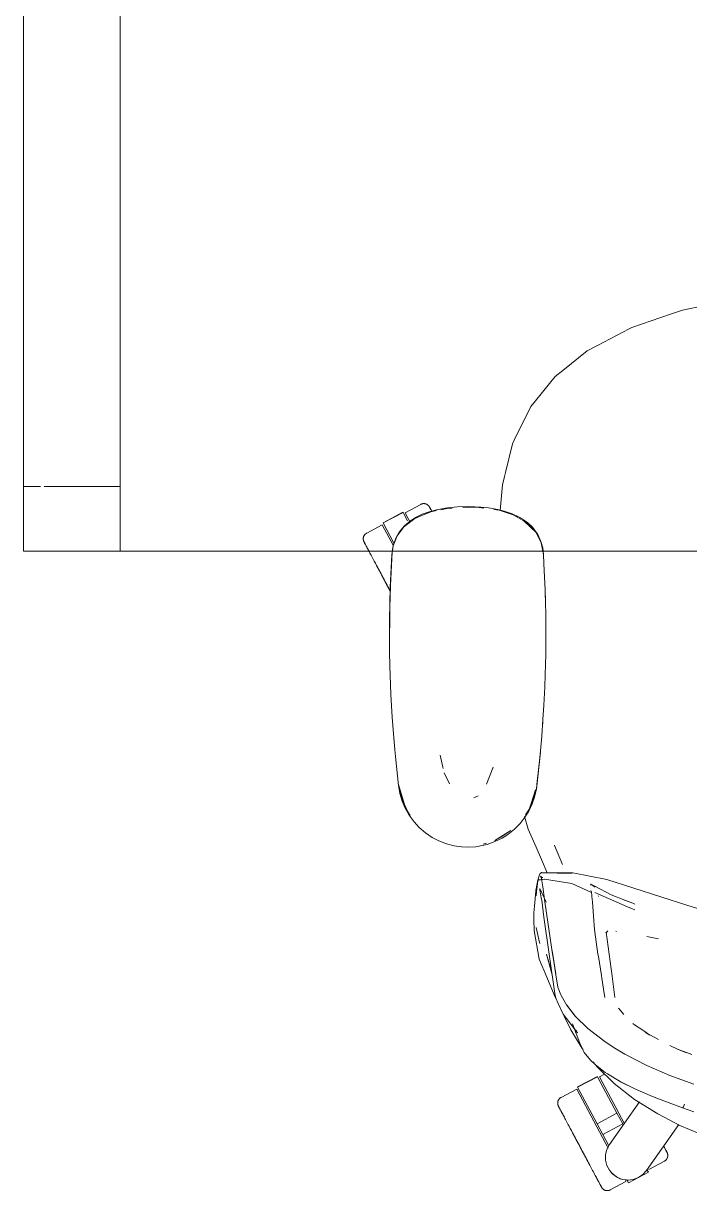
# Model space of a CAD drawing. Header units: millimetres. Extents: x 79795 to 317870, y -36033 to 97293.
# Drawn here: x 229121 to 229534, y 19345 to 20070 of the extents above; entities that cross this region are included whole.
import ezdxf

# ---------------------------------------------------------------- set-up
doc = ezdxf.new("R2010")
doc.units = ezdxf.units.MM
doc.header["$MEASUREMENT"] = 0
doc.layers.add('G-IMPT', color=8, linetype='CONTINUOUS', lineweight=9)
doc.layers.add('I-FURN', color=8, linetype='CONTINUOUS', lineweight=9)

msp = doc.modelspace()

# ---------------------------------------------------------------- linework, layer by layer
at = {"layer": 'G-IMPT'}
for p, q in [((229522, 19889.24), (229497.92, 19881.09)), ((229522, 19889.24), (229529.44, 19891.76)), ((229543.26, 19894.63), (229529.44, 19891.76)), ((229496.26, 19880.21), (229497.92, 19881.09)), ((229476.75, 19869.92), (229496.26, 19880.21)), ((229470.24, 19866.48), (229455.11, 19854.28)), ((229470.24, 19866.48), (229475.37, 19869.19)), ((229476.75, 19869.92), (229475.37, 19869.19)), ((229450.44, 19850.51), (229455.11, 19854.28)), ((229438.27, 19835.57), (229450.44, 19850.51)), ((229435.3, 19831.91), (229431.77, 19824.75)), ((229438.27, 19835.57), (229435.3, 19831.91)), ((229426.13, 19813.28), (229431.77, 19824.75)), ((229423.98, 19808.92), (229419.58, 19790.98)), ((229426.13, 19813.28), (229423.98, 19808.92)), ((229417.7, 19783.31), (229419, 19788.6)), ((229419.58, 19790.98), (229419, 19788.6)), ((229416.25, 19767.44), (229417.7, 19783.31)), ((229363.9, 19763.16), (229367.97, 19765.14)), ((229373.42, 19766.7), (229367.8, 19764.37)), ((229372.31, 19766.73), (229367.97, 19765.14)), ((229372.31, 19766.73), (229377.79, 19768.15)), ((229373.42, 19766.7), (229376.89, 19767.41)), ((229383.72, 19769.15), (229377.79, 19768.15)), ((229379.63, 19767.97), (229383.38, 19768.74)), ((229383.38, 19768.74), (229386.59, 19768.94)), ((229383.72, 19769.15), (229389.87, 19769.72)), ((229396.21, 19769.9), (229389.87, 19769.72)), ((229393.1, 19769.34), (229396.21, 19769.53)), ((229400.72, 19769.81), (229396.21, 19769.9)), ((229403.37, 19769.29), (229396.21, 19769.53)), ((229400.72, 19769.81), (229408.03, 19769.24)), ((229403.37, 19769.29), (229406.16, 19768.9)), ((229414.79, 19768.12), (229408.03, 19769.24)), ((229412.34, 19768.03), (229415.63, 19767.57)), ((229418.72, 19767.14), (229414.79, 19768.12)), ((229415.63, 19767.57), (229425.03, 19764.54)), ((229418.72, 19767.14), (229423.81, 19765.4)), ((229423.81, 19765.4), (229428.44, 19763.2)), ((229353.74, 19754.09), (229356.81, 19757.83)), ((229356.62, 19757.31), (229363.4, 19762.53)), ((229359.85, 19760.5), (229356.81, 19757.83)), ((229363.9, 19763.16), (229359.85, 19760.5)), ((229363.4, 19762.53), (229367.8, 19764.37)), ((229425.03, 19764.54), (229427.48, 19763.07)), ((229427.95, 19762.79), (229429.39, 19761.93)), ((229428.44, 19763.2), (229429.82, 19762.39)), ((229433.27, 19759.95), (229429.82, 19762.39)), ((229430.17, 19761.46), (229433.33, 19759.58)), ((229431.24, 19760.77), (229432.71, 19759.49)), ((229431.24, 19760.77), (229438.63, 19753.87)), ((229432.86, 19759.36), (229436.4, 19756.28)), ((229436.32, 19757.08), (229433.27, 19759.95)), ((229433.33, 19759.58), (229438.63, 19753.87)), ((229350.04, 19745.5), (229352.45, 19751.69)), ((229351.78, 19750.66), (229350.39, 19747.02)), ((229351.78, 19750.66), (229353.74, 19754.09)), ((229352.45, 19751.69), (229356.62, 19757.31)), ((229436.32, 19757.08), (229437.45, 19755.76)), ((229438.63, 19753.87), (229436.4, 19756.28)), ((229439.66, 19752.54), (229437.45, 19755.76)), ((229439.74, 19751.63), (229438.63, 19753.87)), ((229439.66, 19752.54), (229441.64, 19748.21)), ((229439.74, 19751.63), (229441.84, 19747.37)), ((229349.32, 19741.63), (229349.57, 19743.28)), ((229350.04, 19745.5), (229349.56, 19742.33)), ((229350.02, 19745.67), (229349.57, 19743.28)), ((229350.02, 19745.67), (229350.39, 19747.02)), ((229442.71, 19744.26), (229441.64, 19748.21)), ((229441.84, 19747.37), (229442.78, 19742.33)), ((229442.95, 19742.33), (229442.71, 19744.26)), ((229348.23, 19719.85), (229349.32, 19741.63)), ((229348.23, 19719.85), (229349.21, 19740.03)), ((229348.27, 19721.06), (229349.32, 19741.63)), ((229349.32, 19741.63), (229349.21, 19740.03)), ((229442.78, 19742.33), (229443.21, 19740.03)), ((229443.21, 19740.25), (229442.95, 19742.33)), ((229443.49, 19734.59), (229443.21, 19740.25)), ((229443.49, 19734.59), (229444.11, 19722.03)), ((229444.23, 19718.48), (229444.11, 19722.03)), ((229347.77, 19699.66), (229348.27, 19721.06)), ((229347.77, 19699.66), (229348.23, 19719.85)), ((229347.93, 19709.49), (229348.27, 19721.06)), ((229348.27, 19721.06), (229348.23, 19719.85)), ((229444.61, 19702.81), (229444.23, 19718.48)), ((229444.29, 19715.08), (229444.43, 19711.75)), ((229347.93, 19709.49), (229347.73, 19690.27)), ((229347.77, 19699.66), (229347.93, 19709.49)), ((229347.81, 19679.48), (229347.93, 19709.49)), ((229444.43, 19709.54), (229444.43, 19711.75)), ((229347.81, 19679.48), (229347.77, 19699.66)), ((229347.79, 19701.7), (229347.86, 19703.61)), ((229347.81, 19699.66), (229347.79, 19701.7)), ((229444.61, 19702.81), (229444.66, 19698.3)), ((229444.66, 19698.3), (229444.65, 19683.59)), ((229347.81, 19679.48), (229347.73, 19690.27)), ((229347.81, 19679.48), (229347.98, 19671.06)), ((229444.58, 19678.12), (229444.29, 19665.81)), ((229444.58, 19678.12), (229444.65, 19683.59)), ((229348.37, 19659.3), (229347.98, 19671.06)), ((229444.37, 19669.68), (229444.45, 19671.34)), ((229444.45, 19671.34), (229444.45, 19673.42)), ((229348.12, 19666.12), (229348.1, 19667.62)), ((229348.23, 19664.19), (229348.12, 19666.12)), ((229443.99, 19657.93), (229444.29, 19665.81)), ((229348.37, 19659.3), (229348.62, 19653.27)), ((229443.99, 19657.93), (229443.45, 19646.62)), ((229349.43, 19639.14), (229348.62, 19653.27)), ((229442.89, 19637.75), (229443.45, 19646.62)), ((229349.76, 19634.05), (229349.43, 19639.14)), ((229442.89, 19637.75), (229442.16, 19627.46)), ((229442.76, 19635.71), (229442.62, 19634.29)), ((229442.76, 19635.71), (229442.85, 19637.61)), ((229349.76, 19634.05), (229351.01, 19618.99)), ((229441.18, 19616.07), (229442.16, 19627.46)), ((229350.41, 19625.86), (229350.58, 19624.19)), ((229351.01, 19618.99), (229351.35, 19614.86)), ((229351.35, 19614.86), (229353.26, 19596.93)), ((229379.23, 19615.65), (229380.8, 19608.22)), ((229438.83, 19594.63), (229441.28, 19617.59)), ((229438.83, 19594.63), (229441.18, 19616.07)), ((229441.28, 19617.59), (229439.16, 19597.45)), ((229381.04, 19607.33), (229380.8, 19608.22)), ((229411.93, 19608.15), (229407.78, 19597.72)), ((229411.93, 19608.15), (229411.76, 19607.33)), ((229384.83, 19597.82), (229381.56, 19604.6)), ((229353.26, 19597.45), (229357.09, 19584.99)), ((229353.26, 19597.45), (229354.17, 19594.13)), ((229353.26, 19596.93), (229354.15, 19591.89)), ((229355.3, 19588.48), (229353.39, 19596.88)), ((229355.62, 19587.03), (229354.15, 19591.89)), ((229357.09, 19584.99), (229354.17, 19594.13)), ((229434.43, 19582.28), (229438.24, 19594.13)), ((229438.03, 19591.5), (229434.83, 19583.32)), ((229435.33, 19584.99), (229438.24, 19594.13)), ((229438.83, 19594.63), (229437.67, 19589.67)), ((229438.61, 19594.55), (229438.03, 19591.5)), ((229438.83, 19594.63), (229439.16, 19597.45)), ((229355.3, 19588.48), (229359.04, 19580.41)), ((229357.43, 19582.79), (229355.62, 19587.03)), ((229400.03, 19589.18), (229402.26, 19590.2)), ((229402.26, 19590.2), (229402.71, 19590.5)), ((229434.03, 19580.96), (229436.22, 19585.54)), ((229434.43, 19582.28), (229435.33, 19584.99)), ((229436.22, 19585.54), (229437.67, 19589.67)), ((229357.43, 19582.79), (229359.94, 19578.35)), ((229360.63, 19578.31), (229359.04, 19580.41)), ((229362.94, 19574.26), (229359.94, 19578.35)), ((229428.68, 19573.32), (229431.3, 19576.63)), ((229434.03, 19580.96), (229431.3, 19576.63)), ((229433.75, 19569.8), (229431.49, 19577.62)), ((229434.43, 19582.28), (229432, 19578.7)), ((229362.94, 19574.26), (229366.1, 19570.83)), ((229369.94, 19567.51), (229366.1, 19570.83)), ((229425.13, 19569.72), (229421.16, 19566.53)), ((229425.13, 19569.72), (229428.68, 19573.32)), ((229433.75, 19569.8), (229438.6, 19558.67)), ((229374.11, 19564.67), (229369.94, 19567.51)), ((229374.11, 19564.67), (229378.27, 19562.48)), ((229378.27, 19562.48), (229382.98, 19560.65)), ((229413.1, 19562.02), (229408.33, 19560.31)), ((229413, 19562.67), (229422.95, 19568.99)), ((229413, 19562.67), (229416.68, 19564.83)), ((229413.1, 19562.02), (229417.61, 19564.26)), ((229416.68, 19564.83), (229422.95, 19568.99)), ((229417.61, 19564.26), (229421.16, 19566.53)), ((229387.85, 19559.39), (229382.98, 19560.65)), ((229387.85, 19559.39), (229392.36, 19558.74)), ((229396.21, 19558.57), (229392.36, 19558.74)), ((229396.21, 19558.57), (229401.25, 19558.87)), ((229401.25, 19558.87), (229406.2, 19559.75)), ((229407.89, 19561.11), (229405.86, 19560.49)), ((229406.2, 19559.75), (229408.33, 19560.31)), ((229438.6, 19558.67), (229442.02, 19550.84)), ((229450.03, 19559.9), (229450.13, 19559.63)), ((229455.05, 19547.78), (229450.13, 19559.63)), ((229442.02, 19550.84), (229445.59, 19542.67)), ((229440.1, 19539.64), (229440.65, 19541.5)), ((229440.97, 19542.04), (229440.65, 19541.5)), ((229440.97, 19542.04), (229441.46, 19542.41)), ((229441.69, 19540.15), (229441.3, 19540.65)), ((229441.86, 19539.55), (229441.3, 19540.65)), ((229442.04, 19542.8), (229441.46, 19542.41)), ((229441.86, 19539.55), (229441.69, 19540.17)), ((229441.69, 19540.17), (229442.79, 19533.9)), ((229442.04, 19542.8), (229442.9, 19542.61)), ((229460.6, 19542.19), (229442.16, 19542.78)), ((229442.16, 19542.78), (229442.62, 19542.68)), ((229460.6, 19542.19), (229442.62, 19542.68)), ((229461.49, 19542.63), (229442.62, 19542.68)), ((229442.62, 19542.68), (229442.79, 19542.64)), ((229442.9, 19542.61), (229442.79, 19542.64)), ((229482.44, 19538.44), (229461.49, 19542.63)), ((229439.3, 19535.94), (229438.49, 19531.69)), ((229438.97, 19531.06), (229439.49, 19535.74)), ((229439.3, 19535.94), (229439.75, 19538.27)), ((229439.56, 19536.36), (229439.49, 19535.74)), ((229439.56, 19536.36), (229440.1, 19539.64)), ((229443.7, 19538.66), (229439.75, 19538.27)), ((229440.16, 19538.03), (229443.74, 19538.72)), ((229440.16, 19538.03), (229443.7, 19538.66)), ((229444.89, 19524.5), (229440.89, 19532.93)), ((229440.89, 19532.93), (229441.03, 19532.07)), ((229442.23, 19539.82), (229441.69, 19540.15)), ((229442.23, 19539.82), (229442.73, 19539.75)), ((229443.91, 19526.05), (229442.79, 19533.9)), ((229460.79, 19536), (229443.74, 19538.72)), ((229460.79, 19536), (229473.08, 19530.42)), ((229472.32, 19534.93), (229472.47, 19535.61)), ((229472.47, 19535.61), (229472.59, 19535.64)), ((229472.59, 19535.64), (229472.76, 19535.68)), ((229472.59, 19535.64), (229475.3, 19533.8)), ((229472.59, 19535.64), (229475.05, 19534.29)), ((229485.16, 19529.01), (229475.05, 19534.29)), ((229532.68, 19522.45), (229482.44, 19538.44)), ((229437.65, 19521.9), (229438.45, 19531.23)), ((229438.45, 19531.23), (229438.49, 19531.69)), ((229438.97, 19531.06), (229438.76, 19528.47)), ((229441.03, 19532.07), (229441.86, 19527.05)), ((229441.86, 19527.05), (229442.08, 19525.75)), ((229443.52, 19515.09), (229442.08, 19525.75)), ((229448.46, 19495.18), (229443.91, 19526.05)), ((229472.63, 19531.66), (229472.91, 19530.89)), ((229472.93, 19530.83), (229472.91, 19530.89)), ((229473.21, 19528.37), (229472.93, 19530.83)), ((229473.21, 19528.37), (229473.26, 19527.99)), ((229473.51, 19524.59), (229473.26, 19527.99)), ((229495.26, 19521.46), (229475.11, 19530.38)), ((229477.28, 19528.01), (229477.01, 19528.44)), ((229485.16, 19529.01), (229493.63, 19525.76)), ((229498.53, 19523.74), (229493.42, 19525.76)), ((229493.42, 19525.76), (229496.96, 19524.36)), ((229493.63, 19525.76), (229498.53, 19523.74)), ((229437.65, 19521.9), (229437.31, 19517.94)), ((229473.51, 19524.59), (229474.14, 19515.74)), ((229499.85, 19519.72), (229495.26, 19521.46)), ((229498.53, 19523.74), (229499.94, 19523.18)), ((229532.68, 19522.45), (229562.66, 19513.26)), ((229437.31, 19517.94), (229437.31, 19513.77)), ((229437.33, 19506.81), (229437.31, 19513.77)), ((229443.52, 19515.09), (229450.19, 19467.87)), ((229474.76, 19507.5), (229474.14, 19515.74)), ((229437.33, 19506.81), (229440.57, 19489.11)), ((229438.74, 19508.67), (229440.79, 19499.36)), ((229474.77, 19507.42), (229474.76, 19507.5)), ((229474.77, 19507.42), (229476.98, 19492.2)), ((229483.15, 19506.76), (229481.91, 19505.2)), ((229481.94, 19505.41), (229481.99, 19505.64)), ((229482.03, 19505.9), (229481.99, 19505.64)), ((229485.77, 19478.57), (229482.03, 19505.9)), ((229488.1, 19506.41), (229488.45, 19506.36)), ((229440.79, 19499.36), (229440.94, 19498.79)), ((229514.57, 19501.73), (229507.32, 19503.14)), ((229445.07, 19492.29), (229448.31, 19480.79)), ((229445.07, 19492.29), (229448.57, 19479.34)), ((229448.46, 19495.18), (229450.79, 19479.99)), ((229448.56, 19494.57), (229450.85, 19479.41)), ((229448.56, 19494.57), (229450.79, 19479.99)), ((229476.98, 19492.2), (229477.23, 19490.65)), ((229477.23, 19490.65), (229479.09, 19478.88)), ((229440.57, 19489.11), (229442.17, 19485.25)), ((229443.56, 19481.89), (229442.17, 19485.25)), ((229450.35, 19465.44), (229443.56, 19481.89)), ((229452.16, 19471.74), (229450.85, 19479.41)), ((229479.35, 19477.22), (229479.09, 19478.88)), ((229480.42, 19470.38), (229479.35, 19477.22)), ((229485.77, 19478.57), (229487.55, 19465.22)), ((229450.19, 19467.87), (229450.84, 19464.88)), ((229453.91, 19466.95), (229452.16, 19471.74)), ((229480.42, 19470.38), (229481.16, 19465.31)), ((229451.12, 19464.27), (229450.35, 19465.44)), ((229452.41, 19461.51), (229450.84, 19464.88)), ((229455.47, 19454.94), (229452.41, 19461.51)), ((229453.91, 19466.95), (229454.12, 19466.53)), ((229457.41, 19460.69), (229454.12, 19466.53)), ((229462.83, 19453.72), (229457.41, 19460.69)), ((229487.55, 19465.22), (229487.41, 19465.69)), ((229464.39, 19443.29), (229455.47, 19454.94)), ((229460.1, 19445.18), (229456.12, 19453.8)), ((229457.74, 19460.47), (229463.13, 19453.52)), ((229457.74, 19460.47), (229460.33, 19457.09)), ((229463.13, 19453.52), (229460.33, 19457.09)), ((229462.83, 19453.72), (229470.73, 19445.99)), ((229493.05, 19454.72), (229489.71, 19458.62)), ((229461.15, 19448.94), (229465.66, 19437.04)), ((229499.68, 19448.44), (229498.58, 19449.19)), ((229504.82, 19444.95), (229499.68, 19448.44)), ((229467.22, 19433.73), (229460.1, 19445.18)), ((229464.39, 19443.29), (229463.27, 19445.24)), ((229470.73, 19445.99), (229481.17, 19437.97)), ((229505.39, 19444.56), (229504.82, 19444.95)), ((229509.15, 19442), (229505.39, 19444.56)), ((229509.15, 19442), (229506.38, 19443.5)), ((229514.48, 19439.31), (229506.38, 19443.5)), ((229466.74, 19434.81), (229465.66, 19437.04)), ((229467.91, 19432.37), (229466.74, 19434.81)), ((229467.22, 19433.73), (229467.72, 19432.96)), ((229467.91, 19432.37), (229468.52, 19431.23)), ((229481.17, 19437.97), (229481.42, 19437.8)), ((229487.52, 19433.92), (229481.42, 19437.8)), ((229487.52, 19433.92), (229493.75, 19430.15)), ((229521.52, 19435.44), (229526.37, 19433.25)), ((229526.37, 19433.25), (229531.82, 19430.94)), ((229526.37, 19433.25), (229533.45, 19430.52)), ((229468.52, 19431.23), (229472.39, 19426.37)), ((229475.41, 19423.48), (229472.39, 19426.37)), ((229473.83, 19425.48), (229476.83, 19421.81)), ((229500.54, 19426.58), (229493.75, 19430.15)), ((229500.54, 19426.58), (229507.27, 19423.19)), ((229535.18, 19429.86), (229533.45, 19430.52)), ((229475.41, 19423.48), (229481.54, 19418.76)), ((229476.83, 19421.81), (229487.13, 19411.85)), ((229481.54, 19418.76), (229482.83, 19417.9)), ((229490.83, 19413.16), (229482.83, 19417.9)), ((229521.49, 19417.01), (229507.27, 19423.19)), ((229499.73, 19402.04), (229487.13, 19411.85)), ((229499.44, 19408.86), (229490.83, 19413.16)), ((229499.88, 19408.64), (229490.83, 19413.16)), ((229490.83, 19413.16), (229491.43, 19412.86)), ((229499.88, 19408.64), (229491.43, 19412.86)), ((229521.49, 19417.01), (229536.37, 19411.56)), ((229499.44, 19408.86), (229499.88, 19408.64)), ((229499.88, 19408.64), (229510.84, 19403.87)), ((229510.84, 19403.87), (229514.52, 19402.39)), ((229499.73, 19402.04), (229514.02, 19393.07)), ((229514.52, 19402.39), (229529.48, 19396.81)), ((229529.48, 19396.81), (229529.62, 19396.85)), ((229529.62, 19396.85), (229529.48, 19396.85)), ((229529.48, 19396.85), (229536.42, 19394.44)), ((229529.62, 19396.85), (229529.88, 19397.25)), ((229529.62, 19396.85), (229529.66, 19396.86)), ((229529.88, 19397.25), (229529.66, 19396.86)), ((229530.27, 19398.08), (229529.88, 19397.25)), ((229529.99, 19397.44), (229529.88, 19397.25)), ((229530.27, 19398.08), (229529.99, 19397.44)), ((229530.27, 19398.08), (229530.69, 19399.14)), ((229530.27, 19398.08), (229530.47, 19398.54)), ((229530.69, 19399.14), (229530.47, 19398.54)), ((229514.02, 19393.07), (229527.8, 19385.98)), ((229545.77, 19378.46), (229527.8, 19385.98))]:
    msp.add_line(p, q, dxfattribs=at)
at = {"layer": 'I-FURN'}
for p, q in [((229120.67, 19742.33), (229120.67, 20542.33)), ((229120.67, 20542.33), (229120.67, 19742.33)), ((229120.67, 19742.33), (229120.67, 20542.33)), ((229120.67, 20502.33), (229120.67, 19782.33)), ((229180.67, 19782.33), (229180.67, 20502.33)), ((229180.67, 20177.33), (229180.67, 19742.33)), ((229120.67, 19782.33), (229120.67, 19742.33)), ((229120.67, 19782.33), (229131.25, 19782.33)), ((229120.67, 19782.33), (229131.25, 19782.33)), ((229133.57, 19782.33), (229180.67, 19782.33)), ((229133.57, 19782.33), (229180.67, 19782.33)), ((229180.67, 19742.33), (229180.67, 19782.33)), ((229356.07, 19766.48), (229343.71, 19759.91)), ((229343.8, 19759.74), (229356.16, 19766.31)), ((229356.16, 19766.31), (229358.97, 19761.02)), ((229367.08, 19771.27), (229357.39, 19766.12)), ((229357.39, 19766.12), (229359.35, 19762.43)), ((229367.08, 19771.27), (229367.22, 19771.35)), ((229367.22, 19771.35), (229367.37, 19771.41)), ((229367.37, 19771.41), (229367.52, 19771.47)), ((229367.52, 19771.47), (229367.67, 19771.53)), ((229367.67, 19771.53), (229367.82, 19771.58)), ((229367.82, 19771.58), (229367.98, 19771.62)), ((229367.98, 19771.62), (229368.13, 19771.66)), ((229368.13, 19771.66), (229368.29, 19771.69)), ((229368.29, 19771.69), (229368.45, 19771.71)), ((229368.45, 19771.71), (229368.61, 19771.73)), ((229368.61, 19771.73), (229368.77, 19771.74)), ((229368.77, 19771.74), (229368.93, 19771.74)), ((229368.93, 19771.74), (229369.09, 19771.74)), ((229369.09, 19771.74), (229369.26, 19771.73)), ((229369.26, 19771.73), (229369.42, 19771.72)), ((229369.42, 19771.72), (229369.58, 19771.7)), ((229369.58, 19771.7), (229369.73, 19771.67)), ((229369.73, 19771.67), (229369.89, 19771.64)), ((229369.89, 19771.64), (229370.05, 19771.6)), ((229370.05, 19771.6), (229370.2, 19771.55)), ((229370.2, 19771.55), (229370.36, 19771.5)), ((229370.36, 19771.5), (229370.51, 19771.44)), ((229370.51, 19771.44), (229370.65, 19771.38)), ((229370.65, 19771.38), (229370.8, 19771.31)), ((229370.8, 19771.31), (229370.94, 19771.23)), ((229370.94, 19771.23), (229371.08, 19771.15)), ((229371.08, 19771.15), (229371.21, 19771.06)), ((229371.21, 19771.06), (229371.35, 19770.97)), ((229371.35, 19770.97), (229371.47, 19770.87)), ((229371.47, 19770.87), (229371.6, 19770.77)), ((229371.6, 19770.77), (229371.72, 19770.66)), ((229371.72, 19770.66), (229371.83, 19770.55)), ((229371.83, 19770.55), (229371.95, 19770.43)), ((229371.95, 19770.43), (229372.05, 19770.31)), ((229372.05, 19770.31), (229372.15, 19770.18)), ((229372.15, 19770.18), (229372.25, 19770.05)), ((229372.25, 19770.05), (229372.34, 19769.92)), ((229372.34, 19769.92), (229372.43, 19769.79)), ((229372.43, 19769.79), (229372.51, 19769.65)), ((229372.51, 19769.65), (229372.53, 19769.61)), ((229372.53, 19769.61), (229372.54, 19769.59)), ((229372.53, 19769.6), (229372.53, 19769.61)), ((229372.55, 19769.56), (229372.53, 19769.6)), ((229372.54, 19769.59), (229372.57, 19769.53)), ((229372.6, 19769.48), (229372.55, 19769.56)), ((229372.57, 19769.53), (229372.62, 19769.43)), ((229372.66, 19769.36), (229372.6, 19769.48)), ((229372.62, 19769.43), (229372.7, 19769.29)), ((229372.75, 19769.19), (229372.66, 19769.36)), ((229372.7, 19769.29), (229372.79, 19769.11)), ((229372.85, 19768.99), (229372.75, 19769.19)), ((229372.79, 19769.11), (229372.91, 19768.89)), ((229372.98, 19768.75), (229372.85, 19768.99)), ((229372.91, 19768.89), (229373.05, 19768.63)), ((229373.13, 19768.47), (229372.98, 19768.75)), ((229373.05, 19768.63), (229373.21, 19768.33)), ((229373.3, 19768.15), (229373.13, 19768.47)), ((229373.21, 19768.33), (229373.38, 19768)), ((229373.49, 19767.8), (229373.3, 19768.15)), ((229373.38, 19768), (229373.58, 19767.62)), ((229373.7, 19767.41), (229373.49, 19767.8)), ((229373.58, 19767.62), (229373.8, 19767.21)), ((229373.93, 19766.98), (229373.7, 19767.41)), ((229343.26, 19758.61), (229333.58, 19753.46)), ((229343.26, 19758.61), (229350, 19745.95)), ((229350.45, 19747.23), (229343.8, 19759.74)), ((229359.43, 19762.28), (229360.15, 19760.93)), ((229331.44, 19750.03), (229331.45, 19750.19)), ((229331.45, 19750.19), (229331.46, 19750.35)), ((229331.46, 19750.35), (229331.49, 19750.51)), ((229331.49, 19750.51), (229331.51, 19750.67)), ((229331.51, 19750.67), (229331.55, 19750.83)), ((229331.55, 19750.83), (229331.59, 19750.98)), ((229331.59, 19750.98), (229331.63, 19751.14)), ((229331.63, 19751.14), (229331.69, 19751.29)), ((229331.69, 19751.29), (229331.74, 19751.44)), ((229331.74, 19751.44), (229331.81, 19751.59)), ((229331.81, 19751.59), (229331.88, 19751.73)), ((229331.88, 19751.73), (229331.95, 19751.88)), ((229331.95, 19751.88), (229332.04, 19752.01)), ((229332.04, 19752.01), (229332.12, 19752.15)), ((229332.12, 19752.15), (229332.22, 19752.28)), ((229332.22, 19752.28), (229332.31, 19752.41)), ((229332.31, 19752.41), (229332.42, 19752.53)), ((229332.42, 19752.53), (229332.52, 19752.65)), ((229332.52, 19752.65), (229332.64, 19752.77)), ((229332.64, 19752.77), (229332.75, 19752.88)), ((229332.75, 19752.88), (229332.87, 19752.99)), ((229332.87, 19752.99), (229333, 19753.09)), ((229333, 19753.09), (229333.13, 19753.18)), ((229333.13, 19753.18), (229333.26, 19753.28)), ((229333.26, 19753.28), (229333.4, 19753.36)), ((229333.4, 19753.36), (229333.54, 19753.44)), ((229333.54, 19753.44), (229333.58, 19753.46)), ((229331.44, 19749.87), (229331.44, 19750.03)), ((229331.44, 19749.71), (229331.44, 19749.87)), ((229331.46, 19749.55), (229331.44, 19749.71)), ((229331.47, 19749.39), (229331.46, 19749.55)), ((229331.5, 19749.23), (229331.47, 19749.39)), ((229331.53, 19749.07), (229331.5, 19749.23)), ((229331.56, 19748.91), (229331.53, 19749.07)), ((229331.61, 19748.76), (229331.56, 19748.91)), ((229331.66, 19748.6), (229331.61, 19748.76)), ((229331.71, 19748.45), (229331.66, 19748.6)), ((229331.77, 19748.3), (229331.71, 19748.45)), ((229331.84, 19748.16), (229331.77, 19748.3)), ((229331.91, 19748.01), (229331.84, 19748.16)), ((229331.94, 19747.96), (229331.91, 19748.01)), ((229331.91, 19748.01), (229331.91, 19748.01)), ((229331.91, 19748.01), (229331.92, 19747.99)), ((229331.92, 19747.99), (229331.95, 19747.93)), ((229331.98, 19747.88), (229331.94, 19747.96)), ((229331.95, 19747.93), (229332.01, 19747.83)), ((229332.04, 19747.76), (229331.98, 19747.88)), ((229332.01, 19747.83), (229332.08, 19747.69)), ((229332.13, 19747.6), (229332.04, 19747.76)), ((229332.08, 19747.69), (229332.18, 19747.51)), ((229332.24, 19747.4), (229332.13, 19747.6)), ((229332.18, 19747.51), (229332.29, 19747.29)), ((229332.37, 19747.16), (229332.24, 19747.4)), ((229332.29, 19747.29), (229332.43, 19747.03)), ((229332.51, 19746.88), (229332.37, 19747.16)), ((229332.43, 19747.03), (229332.59, 19746.74)), ((229332.68, 19746.56), (229332.51, 19746.88)), ((229332.59, 19746.74), (229332.77, 19746.4)), ((229332.87, 19746.2), (229332.68, 19746.56)), ((229332.77, 19746.4), (229332.97, 19746.03)), ((229333.08, 19745.81), (229332.87, 19746.2)), ((229332.97, 19746.03), (229333.18, 19745.62)), ((229333.31, 19745.38), (229333.08, 19745.81)), ((229333.18, 19745.62), (229333.42, 19745.17)), ((229333.56, 19744.91), (229333.31, 19745.38)), ((229333.42, 19745.17), (229333.68, 19744.69)), ((229333.82, 19744.41), (229333.56, 19744.91)), ((229333.68, 19744.69), (229333.95, 19744.17)), ((229334.11, 19743.88), (229333.82, 19744.41)), ((229333.95, 19744.17), (229334.25, 19743.62)), ((229334.41, 19743.31), (229334.11, 19743.88)), ((229334.25, 19743.62), (229334.56, 19743.04)), ((229334.56, 19743.04), (229334.88, 19742.42)), ((229120.67, 19742.33), (229180.67, 19742.33)), ((229180.67, 19742.33), (229120.67, 19742.33)), ((229120.67, 19742.33), (230720.67, 19742.33)), ((230720.67, 19742.33), (229120.67, 19742.33)), ((229334.88, 19742.42), (229335.23, 19741.77)), ((229335.23, 19741.77), (229335.59, 19741.09)), ((229335.59, 19741.09), (229335.96, 19740.39)), ((229335.96, 19740.39), (229336.36, 19739.65)), ((229336.36, 19739.65), (229336.76, 19738.89)), ((229336.76, 19738.89), (229337.18, 19738.1)), ((229337.18, 19738.1), (229337.61, 19737.29)), ((229337.61, 19737.29), (229338.06, 19736.46)), ((229338.3, 19736), (229337.85, 19736.84)), ((229338.06, 19736.46), (229338.51, 19735.6)), ((229338.76, 19735.13), (229338.3, 19736)), ((229338.51, 19735.6), (229338.98, 19734.72)), ((229339.23, 19734.24), (229338.76, 19735.13)), ((229338.98, 19734.72), (229339.45, 19733.83)), ((229339.71, 19733.33), (229339.23, 19734.24)), ((229339.45, 19733.83), (229339.94, 19732.91)), ((229340.21, 19732.41), (229339.71, 19733.33)), ((229339.94, 19732.91), (229340.43, 19731.98)), ((229340.7, 19731.47), (229340.21, 19732.41)), ((229340.43, 19731.98), (229340.94, 19731.04)), ((229341.21, 19730.52), (229340.7, 19731.47)), ((229340.94, 19731.04), (229341.44, 19730.08)), ((229341.72, 19729.56), (229341.21, 19730.52)), ((229341.44, 19730.08), (229341.96, 19729.11)), ((229342.24, 19728.59), (229341.72, 19729.56)), ((229341.96, 19729.11), (229342.48, 19728.13)), ((229342.76, 19727.6), (229342.24, 19728.59)), ((229342.48, 19728.13), (229343.01, 19727.15)), ((229343.29, 19726.61), (229342.76, 19727.6)), ((229343.01, 19727.15), (229343.53, 19726.15)), ((229343.82, 19725.61), (229343.29, 19726.61)), ((229343.53, 19726.15), (229344.06, 19725.15)), ((229344.35, 19724.61), (229343.82, 19725.61)), ((229344.06, 19725.15), (229344.6, 19724.15)), ((229344.89, 19723.61), (229344.35, 19724.61)), ((229344.6, 19724.15), (229345.13, 19723.15)), ((229345.42, 19722.6), (229344.89, 19723.61)), ((229345.13, 19723.15), (229345.67, 19722.14)), ((229345.96, 19721.6), (229345.42, 19722.6)), ((229345.67, 19722.14), (229346.2, 19721.14)), ((229346.49, 19720.59), (229345.96, 19721.6)), ((229346.2, 19721.14), (229346.73, 19720.13)), ((229347.02, 19719.6), (229346.49, 19720.59)), ((229346.73, 19720.13), (229347.26, 19719.14)), ((229347.55, 19718.6), (229347.02, 19719.6)), ((229347.26, 19719.14), (229347.79, 19718.15)), ((229348.07, 19717.61), (229347.55, 19718.6)), ((229347.79, 19718.15), (229348.31, 19717.16)), ((229481.11, 19417.67), (229477.95, 19415.99)), ((229476.63, 19416.35), (229464.27, 19409.78)), ((229464.36, 19409.61), (229476.72, 19416.18)), ((229476.72, 19416.18), (229488.79, 19393.47)), ((229477.95, 19415.99), (229493.21, 19387.3)), ((229453.08, 19402.52), (229453.2, 19402.64)), ((229453.2, 19402.64), (229453.31, 19402.75)), ((229453.31, 19402.75), (229453.43, 19402.86)), ((229453.43, 19402.86), (229453.56, 19402.96)), ((229453.56, 19402.96), (229453.69, 19403.05)), ((229453.69, 19403.05), (229453.82, 19403.15)), ((229453.82, 19403.15), (229453.96, 19403.23)), ((229453.96, 19403.23), (229454.1, 19403.31)), ((229454.1, 19403.31), (229454.14, 19403.33)), ((229463.82, 19408.48), (229454.14, 19403.33)), ((229463.82, 19408.48), (229483.29, 19371.88)), ((229476.43, 19386.9), (229464.36, 19409.61)), ((229452, 19399.9), (229452.01, 19400.06)), ((229452, 19399.74), (229452, 19399.9)), ((229452, 19399.58), (229452, 19399.74)), ((229452.01, 19399.42), (229452, 19399.58)), ((229452.01, 19400.06), (229452.02, 19400.22)), ((229452.03, 19399.26), (229452.01, 19399.42)), ((229452.02, 19400.22), (229452.04, 19400.38)), ((229452.06, 19399.1), (229452.03, 19399.26)), ((229452.04, 19400.38), (229452.07, 19400.54)), ((229452.09, 19398.94), (229452.06, 19399.1)), ((229452.07, 19400.54), (229452.11, 19400.7)), ((229452.12, 19398.78), (229452.09, 19398.94)), ((229452.11, 19400.7), (229452.15, 19400.85)), ((229452.17, 19398.63), (229452.12, 19398.78)), ((229452.15, 19400.85), (229452.19, 19401.01)), ((229452.21, 19398.47), (229452.17, 19398.63)), ((229452.19, 19401.01), (229452.24, 19401.16)), ((229452.27, 19398.32), (229452.21, 19398.47)), ((229452.24, 19401.16), (229452.3, 19401.31)), ((229452.33, 19398.17), (229452.27, 19398.32)), ((229452.3, 19401.31), (229452.37, 19401.46)), ((229452.4, 19398.03), (229452.33, 19398.17)), ((229452.37, 19401.46), (229452.44, 19401.6)), ((229452.47, 19397.88), (229452.4, 19398.03)), ((229452.44, 19401.6), (229452.51, 19401.75)), ((229452.5, 19397.83), (229452.47, 19397.88)), ((229452.47, 19397.88), (229452.47, 19397.88)), ((229452.47, 19397.88), (229452.48, 19397.86)), ((229452.48, 19397.86), (229452.51, 19397.8)), ((229452.54, 19397.75), (229452.5, 19397.83)), ((229452.51, 19401.75), (229452.6, 19401.88)), ((229452.51, 19397.8), (229452.57, 19397.7)), ((229452.6, 19397.63), (229452.54, 19397.75)), ((229452.57, 19397.7), (229452.64, 19397.56)), ((229452.6, 19401.88), (229452.68, 19402.02)), ((229452.69, 19397.47), (229452.6, 19397.63)), ((229452.64, 19397.56), (229452.74, 19397.38)), ((229452.68, 19402.02), (229452.78, 19402.15)), ((229452.8, 19397.27), (229452.69, 19397.47)), ((229452.74, 19397.38), (229452.85, 19397.16)), ((229452.78, 19402.15), (229452.87, 19402.28)), ((229452.93, 19397.03), (229452.8, 19397.27)), ((229452.85, 19397.16), (229452.99, 19396.9)), ((229452.87, 19402.28), (229452.98, 19402.4)), ((229453.07, 19396.75), (229452.93, 19397.03)), ((229452.98, 19402.4), (229453.08, 19402.52)), ((229452.99, 19396.9), (229453.15, 19396.61)), ((229453.24, 19396.43), (229453.07, 19396.75)), ((229453.15, 19396.61), (229453.33, 19396.27)), ((229453.43, 19396.07), (229453.24, 19396.43)), ((229453.33, 19396.27), (229453.53, 19395.9)), ((229453.64, 19395.68), (229453.43, 19396.07)), ((229453.53, 19395.9), (229453.74, 19395.49)), ((229453.87, 19395.25), (229453.64, 19395.68)), ((229453.74, 19395.49), (229453.98, 19395.04)), ((229484.18, 19374.06), (229502.69, 19400.49)), ((229454.12, 19394.78), (229453.87, 19395.25)), ((229453.98, 19395.04), (229454.24, 19394.56)), ((229454.38, 19394.28), (229454.12, 19394.78)), ((229454.24, 19394.56), (229454.51, 19394.04)), ((229454.67, 19393.75), (229454.38, 19394.28)), ((229454.51, 19394.04), (229454.8, 19393.49)), ((229454.97, 19393.18), (229454.67, 19393.75)), ((229454.8, 19393.49), (229455.12, 19392.91)), ((229455.12, 19392.91), (229455.44, 19392.29)), ((229455.44, 19392.29), (229455.79, 19391.64)), ((229455.79, 19391.64), (229456.15, 19390.96)), ((229456.15, 19390.96), (229456.52, 19390.26)), ((229456.52, 19390.26), (229456.92, 19389.52)), ((229456.92, 19389.52), (229457.32, 19388.76)), ((229457.32, 19388.76), (229457.74, 19387.97)), ((229476.43, 19386.9), (229488.79, 19393.47)), ((229488.79, 19393.47), (229492.32, 19386.83)), ((229457.74, 19387.97), (229458.17, 19387.16)), ((229458.17, 19387.16), (229458.61, 19386.33)), ((229458.86, 19385.87), (229458.41, 19386.71)), ((229458.61, 19386.33), (229459.07, 19385.47)), ((229459.32, 19385), (229458.86, 19385.87)), ((229459.07, 19385.47), (229459.54, 19384.59)), ((229459.79, 19384.11), (229459.32, 19385)), ((229459.54, 19384.59), (229460.01, 19383.7)), ((229460.27, 19383.2), (229459.79, 19384.11)), ((229460.01, 19383.7), (229460.5, 19382.78)), ((229460.76, 19382.28), (229460.27, 19383.2)), ((229460.5, 19382.78), (229460.99, 19381.85)), ((229461.26, 19381.34), (229460.76, 19382.28)), ((229460.99, 19381.85), (229461.5, 19380.91)), ((229461.77, 19380.39), (229461.26, 19381.34)), ((229461.5, 19380.91), (229462, 19379.95)), ((229479.96, 19380.26), (229476.43, 19386.9)), ((229479.96, 19380.26), (229492.32, 19386.83)), ((229527.12, 19386.6), (229507.1, 19358.01)), ((229462.28, 19379.43), (229461.77, 19380.39)), ((229462, 19379.95), (229462.52, 19378.98)), ((229462.8, 19378.46), (229462.28, 19379.43)), ((229462.52, 19378.98), (229463.04, 19378)), ((229463.32, 19377.47), (229462.8, 19378.46)), ((229463.04, 19378), (229463.56, 19377.02)), ((229463.85, 19376.48), (229463.32, 19377.47)), ((229463.56, 19377.02), (229464.09, 19376.02)), ((229464.38, 19375.48), (229463.85, 19376.48)), ((229464.09, 19376.02), (229464.62, 19375.02)), ((229464.91, 19374.48), (229464.38, 19375.48)), ((229464.62, 19375.02), (229465.16, 19374.02)), ((229465.45, 19373.48), (229464.91, 19374.48)), ((229465.16, 19374.02), (229465.69, 19373.02)), ((229483.72, 19373.2), (229479.96, 19380.26)), ((229482.59, 19371.09), (229484.18, 19374.06)), ((229465.98, 19372.47), (229465.45, 19373.48)), ((229465.69, 19373.02), (229466.23, 19372.01)), ((229466.51, 19371.47), (229465.98, 19372.47)), ((229466.23, 19372.01), (229466.76, 19371.01)), ((229467.05, 19370.46), (229466.51, 19371.47)), ((229466.76, 19371.01), (229467.29, 19370)), ((229467.58, 19369.47), (229467.05, 19370.46)), ((229467.29, 19370), (229467.82, 19369.01)), ((229468.11, 19368.47), (229467.58, 19369.47)), ((229467.82, 19369.01), (229468.35, 19368.02)), ((229468.63, 19367.48), (229468.11, 19368.47)), ((229468.35, 19368.02), (229468.87, 19367.03)), ((229469.15, 19366.51), (229468.63, 19367.48)), ((229468.87, 19367.03), (229469.39, 19366.06)), ((229469.67, 19365.54), (229469.15, 19366.51)), ((229481.74, 19364.44), (229481.76, 19367.82)), ((229481.76, 19367.82), (229482.59, 19371.09)), ((229517.62, 19373.34), (229517.9, 19372.8)), ((229518.05, 19372.53), (229517.78, 19373.04)), ((229517.9, 19372.8), (229518.17, 19372.3)), ((229518.31, 19372.04), (229518.05, 19372.53)), ((229518.17, 19372.3), (229518.42, 19371.83)), ((229518.54, 19371.6), (229518.31, 19372.04)), ((229518.42, 19371.83), (229518.65, 19371.4)), ((229518.76, 19371.19), (229518.54, 19371.6)), ((229518.65, 19371.4), (229518.86, 19371.01)), ((229518.96, 19370.81), (229518.76, 19371.19)), ((229518.86, 19371.01), (229519.05, 19370.65)), ((229519.14, 19370.48), (229518.96, 19370.81)), ((229519.05, 19370.65), (229519.21, 19370.34)), ((229519.3, 19370.18), (229519.14, 19370.48)), ((229519.21, 19370.34), (229519.36, 19370.06)), ((229519.43, 19369.92), (229519.3, 19370.18)), ((229519.36, 19370.06), (229519.49, 19369.82)), ((229519.55, 19369.7), (229519.43, 19369.92)), ((229519.49, 19369.82), (229519.6, 19369.62)), ((229519.65, 19369.52), (229519.55, 19369.7)), ((229519.6, 19369.62), (229519.68, 19369.45)), ((229519.72, 19369.38), (229519.65, 19369.52)), ((229519.68, 19369.45), (229519.75, 19369.33)), ((229519.77, 19369.28), (229519.72, 19369.38)), ((229519.75, 19369.33), (229519.79, 19369.25)), ((229519.81, 19369.22), (229519.77, 19369.28)), ((229519.79, 19369.25), (229519.81, 19369.21)), ((229519.82, 19369.2), (229519.81, 19369.22)), ((229519.81, 19369.21), (229519.82, 19369.2)), ((229519.82, 19369.2), (229519.89, 19369.06)), ((229519.89, 19369.06), (229519.96, 19368.91)), ((229519.96, 19368.91), (229520.02, 19368.76)), ((229520.02, 19368.76), (229520.07, 19368.61)), ((229520.07, 19368.61), (229520.12, 19368.46)), ((229520.12, 19368.46), (229520.17, 19368.3)), ((229520.18, 19366.39), (229520.14, 19366.23)), ((229520.17, 19368.3), (229520.2, 19368.15)), ((229520.22, 19366.54), (229520.18, 19366.39)), ((229520.2, 19368.15), (229520.23, 19367.99)), ((229520.24, 19366.7), (229520.22, 19366.54)), ((229520.23, 19367.99), (229520.26, 19367.83)), ((229520.26, 19366.86), (229520.24, 19366.7)), ((229520.26, 19367.83), (229520.27, 19367.67)), ((229520.28, 19367.02), (229520.26, 19366.86)), ((229520.27, 19367.67), (229520.28, 19367.51)), ((229520.28, 19367.51), (229520.29, 19367.35)), ((229520.29, 19367.18), (229520.28, 19367.02)), ((229520.29, 19367.35), (229520.29, 19367.18)), ((229469.39, 19366.06), (229469.9, 19365.09)), ((229470.18, 19364.58), (229469.67, 19365.54)), ((229469.9, 19365.09), (229470.41, 19364.14)), ((229470.68, 19363.64), (229470.18, 19364.58)), ((229470.41, 19364.14), (229470.91, 19363.21)), ((229471.17, 19362.71), (229470.68, 19363.64)), ((229470.91, 19363.21), (229471.4, 19362.28)), ((229471.66, 19361.79), (229471.17, 19362.71)), ((229471.4, 19362.28), (229471.88, 19361.38)), ((229471.88, 19361.38), (229472.35, 19360.49)), ((229472.35, 19360.49), (229472.81, 19359.62)), ((229472.81, 19359.62), (229473.26, 19358.78)), ((229482.52, 19361.16), (229481.74, 19364.44)), ((229484.07, 19358.16), (229482.52, 19361.16)), ((229508.47, 19358.6), (229518.15, 19363.75)), ((229518.19, 19363.77), (229518.15, 19363.75)), ((229518.33, 19363.85), (229518.19, 19363.77)), ((229518.47, 19363.94), (229518.33, 19363.85)), ((229518.6, 19364.03), (229518.47, 19363.94)), ((229518.73, 19364.13), (229518.6, 19364.03)), ((229518.85, 19364.23), (229518.73, 19364.13)), ((229518.98, 19364.33), (229518.85, 19364.23)), ((229519.09, 19364.44), (229518.98, 19364.33)), ((229519.2, 19364.56), (229519.09, 19364.44)), ((229519.31, 19364.68), (229519.2, 19364.56)), ((229519.41, 19364.8), (229519.31, 19364.68)), ((229519.51, 19364.93), (229519.41, 19364.8)), ((229519.6, 19365.06), (229519.51, 19364.93)), ((229519.69, 19365.2), (229519.6, 19365.06)), ((229519.77, 19365.34), (229519.69, 19365.2)), ((229519.85, 19365.48), (229519.77, 19365.34)), ((229519.92, 19365.63), (229519.85, 19365.48)), ((229519.98, 19365.77), (229519.92, 19365.63)), ((229520.04, 19365.92), (229519.98, 19365.77)), ((229520.1, 19366.08), (229520.04, 19365.92)), ((229520.14, 19366.23), (229520.1, 19366.08)), ((229473.26, 19358.78), (229473.7, 19357.95)), ((229473.7, 19357.95), (229474.13, 19357.15)), ((229474.13, 19357.15), (229474.54, 19356.37)), ((229474.54, 19356.37), (229474.94, 19355.62)), ((229474.94, 19355.62), (229475.32, 19354.9)), ((229475.32, 19354.9), (229475.69, 19354.21)), ((229475.69, 19354.21), (229476.05, 19353.54)), ((229476.05, 19353.54), (229476.38, 19352.91)), ((229476.38, 19352.91), (229476.7, 19352.31)), ((229476.87, 19352), (229476.56, 19352.58)), ((229476.7, 19352.31), (229477, 19351.74)), ((229477.16, 19351.45), (229476.87, 19352)), ((229486.29, 19355.62), (229484.07, 19358.16)), ((229484.69, 19357.33), (229485.43, 19356.46)), ((229485.43, 19356.46), (229488.21, 19354.17)), ((229489.05, 19353.69), (229486.29, 19355.62)), ((229492.2, 19352.47), (229489.05, 19353.69)), ((229495.55, 19352.04), (229492.2, 19352.47)), ((229495.91, 19352.07), (229495.16, 19351.67)), ((229498.9, 19352.43), (229495.55, 19352.04)), ((229495.9, 19350.28), (229508.26, 19356.85)), ((229502.06, 19353.6), (229498.9, 19352.43)), ((229504.85, 19355.5), (229502.06, 19353.6)), ((229507.1, 19358.01), (229504.85, 19355.5)), ((229507.57, 19358.16), (229507.52, 19358.25)), ((229507.52, 19358.25), (229508.26, 19356.85)), ((229477, 19351.74), (229477.29, 19351.2)), ((229477.44, 19350.93), (229477.16, 19351.45)), ((229477.29, 19351.2), (229477.56, 19350.7)), ((229477.69, 19350.45), (229477.44, 19350.93)), ((229477.56, 19350.7), (229477.8, 19350.24)), ((229477.93, 19350), (229477.69, 19350.45)), ((229477.8, 19350.24), (229478.03, 19349.81)), ((229478.15, 19349.59), (229477.93, 19350)), ((229478.03, 19349.81), (229478.24, 19349.41)), ((229478.35, 19349.22), (229478.15, 19349.59)), ((229478.24, 19349.41), (229478.43, 19349.06)), ((229478.52, 19348.88), (229478.35, 19349.22)), ((229478.43, 19349.06), (229478.6, 19348.74)), ((229478.68, 19348.59), (229478.52, 19348.88)), ((229478.6, 19348.74), (229478.75, 19348.46)), ((229478.82, 19348.33), (229478.68, 19348.59)), ((229478.75, 19348.46), (229478.88, 19348.22)), ((229478.94, 19348.11), (229478.82, 19348.33)), ((229478.88, 19348.22), (229478.98, 19348.02)), ((229479.03, 19347.93), (229478.94, 19348.11)), ((229478.98, 19348.02), (229479.07, 19347.86)), ((229479.11, 19347.79), (229479.03, 19347.93)), ((229479.07, 19347.86), (229479.13, 19347.74)), ((229479.16, 19347.69), (229479.11, 19347.79)), ((229479.13, 19347.74), (229479.18, 19347.65)), ((229479.19, 19347.63), (229479.16, 19347.69)), ((229479.18, 19347.65), (229479.2, 19347.61)), ((229479.2, 19347.61), (229479.19, 19347.63)), ((229479.22, 19347.57), (229479.2, 19347.61)), ((229479.2, 19347.61), (229479.2, 19347.61)), ((229479.3, 19347.43), (229479.22, 19347.57)), ((229479.39, 19347.29), (229479.3, 19347.43)), ((229479.48, 19347.16), (229479.39, 19347.29)), ((229479.58, 19347.03), (229479.48, 19347.16)), ((229479.68, 19346.9), (229479.58, 19347.03)), ((229479.78, 19346.78), (229479.68, 19346.9)), ((229479.89, 19346.67), (229479.78, 19346.78)), ((229480.01, 19346.55), (229479.89, 19346.67)), ((229480.13, 19346.45), (229480.01, 19346.55)), ((229480.25, 19346.34), (229480.13, 19346.45)), ((229480.38, 19346.25), (229480.25, 19346.34)), ((229480.51, 19346.15), (229480.38, 19346.25)), ((229480.65, 19346.07), (229480.51, 19346.15)), ((229480.79, 19345.98), (229480.65, 19346.07)), ((229480.93, 19345.91), (229480.79, 19345.98)), ((229481.08, 19345.84), (229480.93, 19345.91)), ((229481.22, 19345.77), (229481.08, 19345.84)), ((229481.37, 19345.71), (229481.22, 19345.77)), ((229481.53, 19345.66), (229481.37, 19345.71)), ((229481.68, 19345.62), (229481.53, 19345.66)), ((229481.84, 19345.58), (229481.68, 19345.62)), ((229481.99, 19345.54), (229481.84, 19345.58)), ((229482.15, 19345.51), (229481.99, 19345.54)), ((229482.31, 19345.49), (229482.15, 19345.51)), ((229482.47, 19345.48), (229482.31, 19345.49)), ((229482.63, 19345.47), (229482.47, 19345.48)), ((229482.8, 19345.47), (229482.63, 19345.47)), ((229482.96, 19345.47), (229482.8, 19345.47)), ((229483.12, 19345.48), (229482.96, 19345.47)), ((229483.28, 19345.5), (229483.12, 19345.48)), ((229483.44, 19345.53), (229483.28, 19345.5)), ((229483.6, 19345.56), (229483.44, 19345.53)), ((229483.75, 19345.59), (229483.6, 19345.56)), ((229483.91, 19345.64), (229483.75, 19345.59)), ((229484.06, 19345.68), (229483.91, 19345.64)), ((229484.21, 19345.74), (229484.06, 19345.68)), ((229484.36, 19345.8), (229484.21, 19345.74)), ((229484.51, 19345.87), (229484.36, 19345.8)), ((229484.65, 19345.94), (229484.51, 19345.87)), ((229484.65, 19345.94), (229494.34, 19351.09)), ((229494.14, 19351.47), (229494.34, 19351.09)), ((229495.9, 19350.28), (229495.16, 19351.67)), ((229495.16, 19351.67), (229495.21, 19351.59))]:
    msp.add_line(p, q, dxfattribs=at)
msp.add_open_spline([(229491.5, 19352.67), (229491.03, 19352.81), (229490.4, 19353.03), (229489.77, 19353.33), (229489.61, 19353.41)], degree=3, knots=[-0.6, -0.6, -0.6, -0.6, -0.5, -0.4680239, -0.4680239, -0.4680239, -0.4680239], dxfattribs=at)
msp.add_open_spline([(229495.91, 19352.07), (229495.68, 19352.07), (229495.15, 19352.07), (229494.48, 19352.1), (229494.1, 19352.14)], degree=3, dxfattribs=at)

doc.saveas('drawing.dxf')
